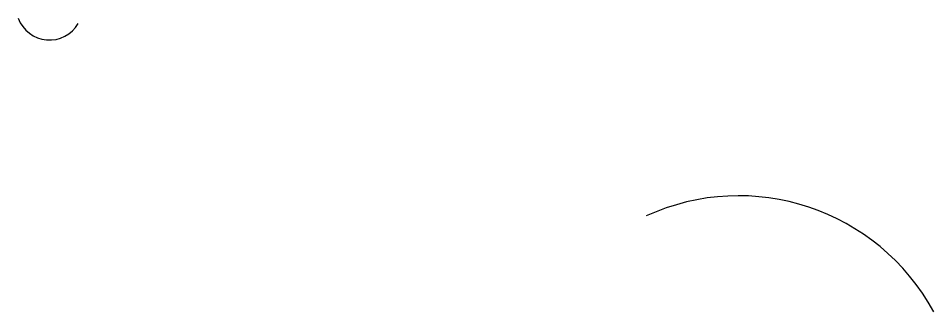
# Model space of a CAD drawing. Extents: x -3.7 to 16.9, y -4.9 to 1.7.
import ezdxf

# ---------------------------------------------------------------- set-up
doc = ezdxf.new("R2010")
doc.units = 0
doc.layers.add('GEN', color=7, linetype='Continuous')

msp = doc.modelspace()

# ---------------------------------------------------------------- linework, layer by layer
at = {"layer": 'GEN'}
for centre, radius, start, end in [((-3, 2), 0.75, 200.5352, 329.4507), ((12.5, -7.25), 5, 28.6479, 114.5916)]:
    msp.add_arc(centre, radius, start, end, dxfattribs=at)

doc.saveas('drawing.dxf')
